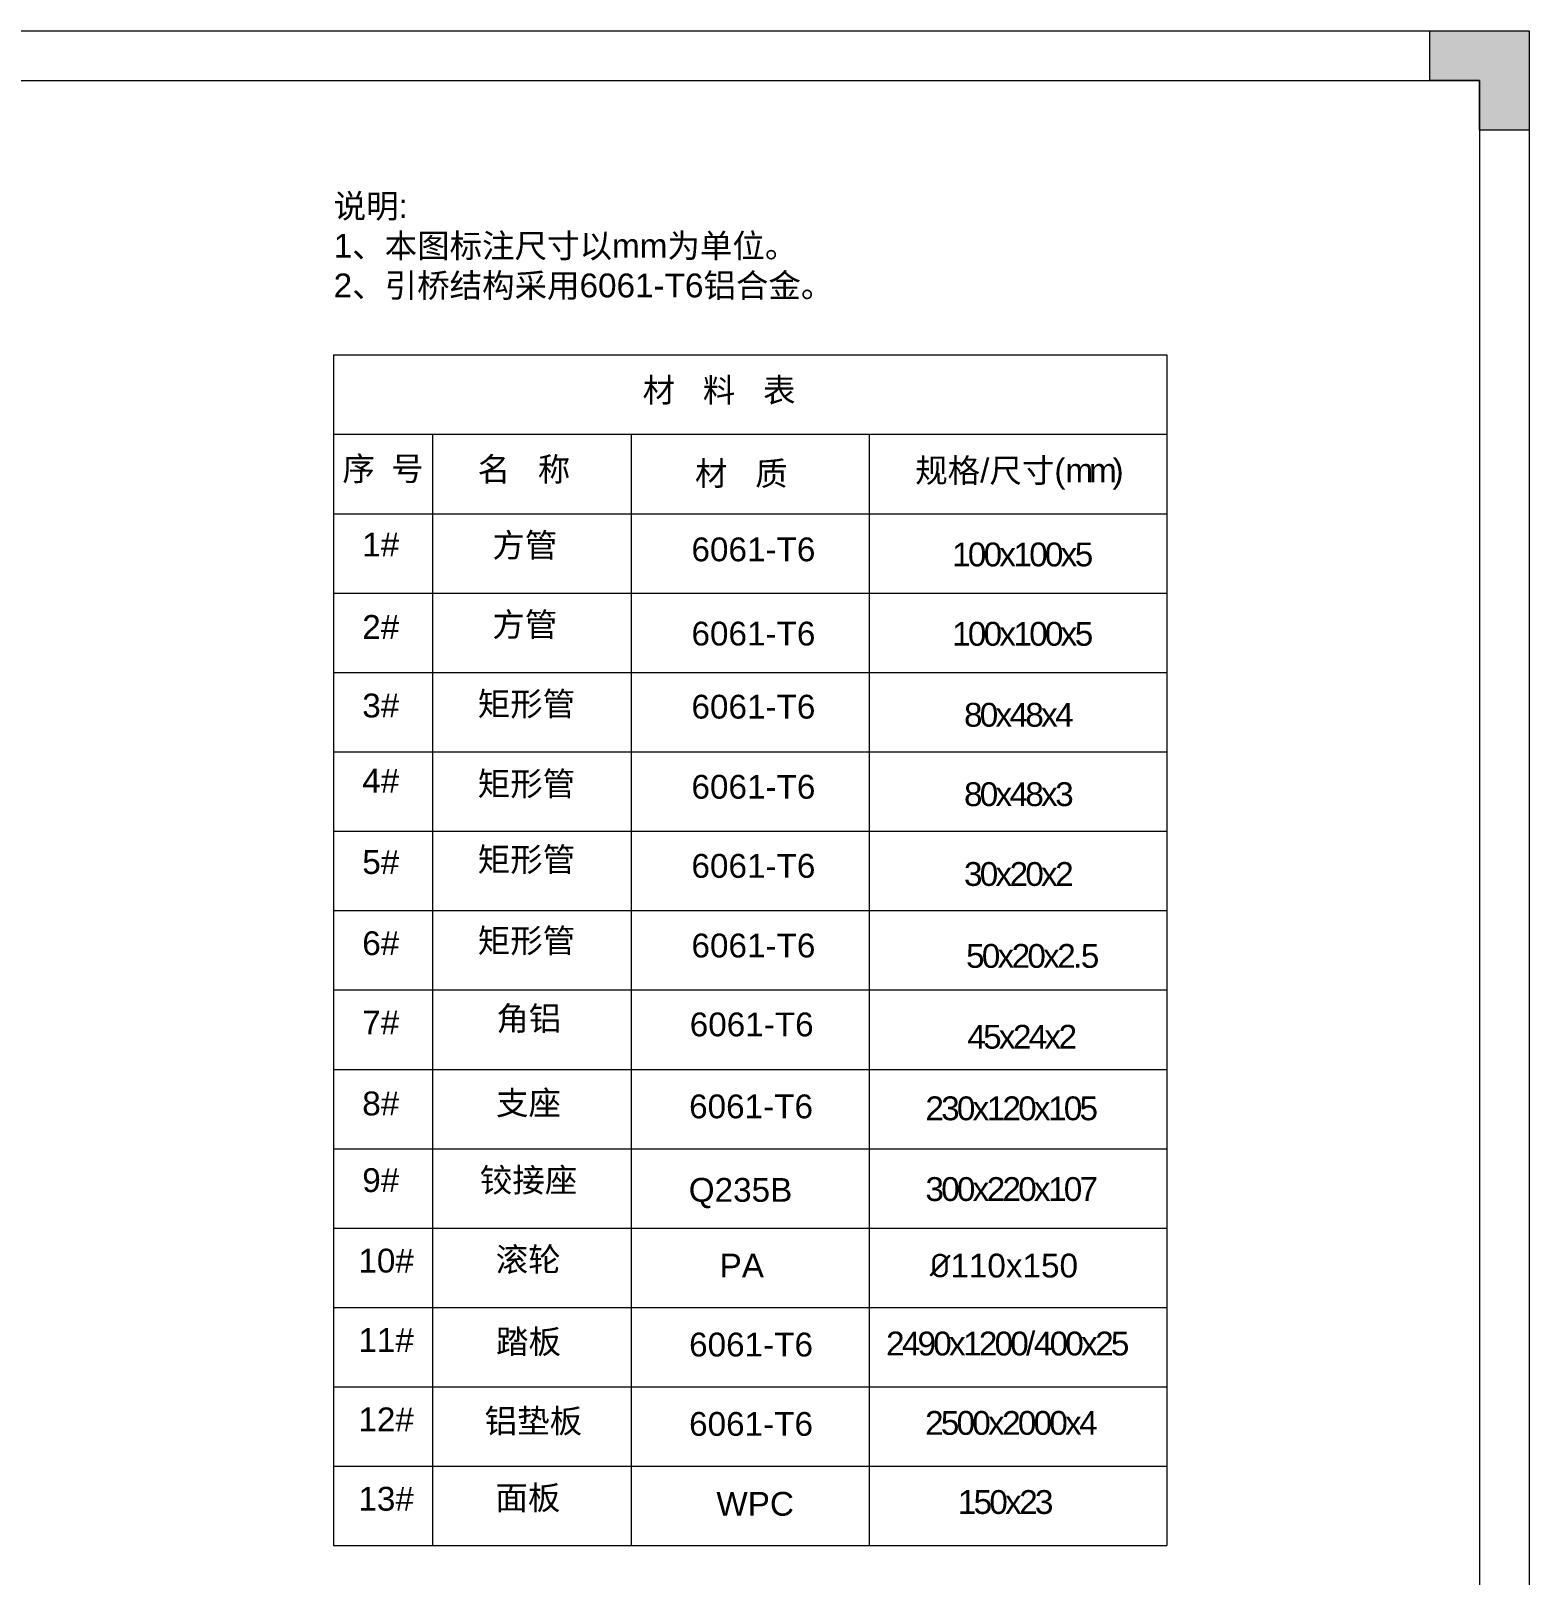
# Model space of a CAD drawing. Header units: millimetres. Extents: x 136606 to 1229059, y 82794 to 127566.
# Drawn here: x 852348 to 859898, y 119249 to 127031 of the extents above; entities that cross this region are included whole.
import ezdxf

# ---------------------------------------------------------------- set-up
doc = ezdxf.new("R2010")
doc.units = ezdxf.units.MM
doc.layers.add('图框', color=7, linetype='Continuous', lineweight=13)
doc.layers.add('文本', color=3, linetype='Continuous', lineweight=13)
doc.styles.add('Arial', font='arial.ttf')

# ---------------------------------------------------------------- blocks, each defined once
blk = doc.blocks.new('GW-TK')
at = {"layer": '图框', "linetype": 'Continuous', "lineweight": 0}
h = blk.add_hatch(color=256, dxfattribs=at)
h.dxf.hatch_style = 1
h.paths.add_polyline_path([(927593.55, 464715.01), (927593.55, 464710.01), (927598.55, 464710.01), (927598.55, 464705.01), (927603.55, 464705.01), (927603.55, 464715.01)])
at = {"layer": '图框'}
for points in [[(927183.55, 464715.01), (927603.55, 464715.01), (927603.55, 464418.01), (927183.55, 464418.01)], [(927188.55, 464710.01), (927598.55, 464710.01), (927598.55, 464423.01), (927188.55, 464423.01)]]:
    blk.add_lwpolyline(points, close=True, dxfattribs=at)
at = {"layer": '图框', "linetype": 'Continuous', "lineweight": 0}
blk.add_lwpolyline([(927598.55, 464705.01), (927598.55, 464710.01), (927593.55, 464710.01), (927593.55, 464715.01), (927603.55, 464715.01), (927603.55, 464705.01)], close=True, dxfattribs=at)

msp = doc.modelspace()

# ---------------------------------------------------------------- linework, layer by layer
at = {"layer": '文本'}
for p, q in [((853872.408, 125397.6651), (853872.408, 119397.6897)), ((853872.408, 125397.6651), (858072.4547, 125397.6651)), ((858072.4547, 125397.6651), (858072.4547, 119397.6897)), ((853872.408, 124997.6897), (858072.4547, 124997.6897)), ((854372.4041, 124997.6897), (854372.4041, 119397.6897)), ((855372.4379, 124997.6897), (855372.4379, 119397.6897)), ((856572.4108, 124997.6897), (856572.4108, 119397.6897)), ((853872.408, 124597.6897), (858072.4547, 124597.6897)), ((853872.408, 124197.6897), (858072.4547, 124197.6897)), ((853872.408, 123797.6897), (858072.4547, 123797.6897)), ((853872.408, 123397.6897), (858072.4547, 123397.6897)), ((853872.408, 122997.6897), (858072.4547, 122997.6897)), ((853872.408, 122597.6897), (858072.4547, 122597.6897)), ((853872.408, 122197.6897), (858072.4547, 122197.6897)), ((853872.408, 121797.6897), (858072.4547, 121797.6897)), ((853872.408, 121397.6897), (858072.4547, 121397.6897)), ((853872.408, 120997.6897), (858072.4547, 120997.6897)), ((853872.408, 120597.6897), (858072.4547, 120597.6897)), ((853872.408, 120197.6897), (858072.4547, 120197.6897)), ((853872.408, 119797.6897), (858072.4547, 119797.6897)), ((853872.408, 119397.6897), (858072.4547, 119397.6897))]:
    msp.add_line(p, q, dxfattribs=at)

# ---------------------------------------------------------------- texts
at = {"layer": '文本', "insert": (853873.9782, 126207.9086), "char_height": 120, "attachment_point": 1, "style": 'Arial'}
msp.add_mtext_dynamic_manual_height_columns('{\\fSimSun|b0|i0|c134|p2;说明}:\\P1{\\fSimSun|b0|i0|c134|p2;、本图标注尺寸以}mm{\\fSimSun|b0|i0|c134|p2;为单位。\\P}2{\\fSimSun|b0|i0|c134|p2;、引桥结构采用}6061-T6{\\fSimSun|b0|i0|c134|p2;铝合金。}', width=3086.818273, gutter_width=12.5, heights=[0], dxfattribs=at)
at = {"layer": '文本', "char_height": 120, "attachment_point": 1, "style": 'Arial'}
for s, insert in [('材   料   表', (855430.7564, 125280.2712)), ('{\\fSimSun|b0|i0|c134|p2;序 号}', (853918.2988, 124884.6144)), ('名   称', (854599.2572, 124881.4504)), ('规格/尺寸({\\T0.85;mm})', (856804.3693, 124875.6345, 0.0008)), ('材   质', (855694.6785, 124860.2374)), ('1#', (854018.1392, 124502.1727)), ('方管', (854673.4335, 124499.0087)), ('6061-T6', (855676.9973, 124477.7957)), ('方管', (854673.4335, 124099.0087)), ('2#', (854018.1392, 124087.0993)), ('6061-T6', (855676.9973, 124053.5527)), ('3#', (854018.1392, 123691.082)), ('矩形管', (854599.8525, 123699.0087)), ('6061-T6', (855676.9973, 123685.1593)), ('4#', (854018.1392, 123312.322)), ('矩形管', (854599.8525, 123296.9796)), ('6061-T6', (855676.9973, 123281.5038)), ('5#', (854018.1392, 122902.3709)), ('矩形管', (854599.8525, 122915.1223)), ('6061-T6', (855676.9973, 122883.1684)), ('6#', (854018.1392, 122493.3236)), ('矩形管', (854599.8525, 122506.075)), ('6061-T6', (855676.9973, 122481.7589)), ('7#', (854018.1392, 122093.7955)), ('角铝', (854693.7498, 122114.2641)), ('6061-T6', (855668.219, 122084.1169)), ('支座', (854692.1628, 121688.6972)), ('8#', (854018.1392, 121685.8983)), ('6061-T6', (855665.0742, 121671.0589)), ('铰接座', (854610.8218, 121299.6625)), ('9#', (854018.1392, 121299.4329)), ('Q235B', (855663.2654, 121250.4355)), ('10#', (853998.4305, 120893.9029)), ('滚轮', (854690.4797, 120899.6625)), ('PA', (855818.851, 120868.9595)), ('{\\fISOCPEUR|b0|i0|c0|p34;%%C}110x150', (856877.7032, 120868.9595)), ('11#', (853998.4305, 120493.9029)), ('踏板', (854692.1628, 120485.8919)), ('6061-T6', (855665.0742, 120471.0589)), ('12#', (853998.4305, 120093.9029)), ('铝垫板', (854634.8923, 120085.8919)), ('6061-T6', (855665.0742, 120071.0589)), ('13#', (853998.4305, 119693.9029)), ('面板', (854689.1781, 119699.308)), ('WPC', (855802.3277, 119668.4388))]:
    msp.add_mtext(s, dxfattribs=dict(at, insert=insert))
at = {"layer": '文本', "char_height": 120, "attachment_point": 1, "style": 'Arial', "bg_fill": 2}
for s, insert, width in [('{\\T0.85;100x100x5}', (856990.54, 124452.3122), 539.590723), ('{\\T0.85;80x48x4}', (857050.3867, 123644.3927), 387.3397), ('{\\T0.85;80x48x3}', (857050.3867, 123244.3927), 387.3397), ('{\\T0.85;50x20x2.5}', (857060.7428, 122429.3402), 386.521146)]:
    msp.add_mtext(s, dxfattribs=dict(at, insert=insert, width=width))
for s, insert in [('{\\T0.85;100x100x5}', (856990.54, 124052.3122)), ('{\\T0.85;30x20x2}', (857050.3867, 122842.1118)), ('{\\T0.85;45x24x2}', (857067.3872, 122021.8865)), ('{\\T0.85;230x120x105}', (856855.9567, 121661.3333)), ('{\\T0.85;300x220x107}', (856855.9567, 121254.4992)), ('{\\T0.85;150x23}', (857019.4597, 119677.4302))]:
    msp.add_mtext(s, dxfattribs=dict(at, insert=insert))

# ---------------------------------------------------------------- next in the draw order: texts
at = {"layer": '文本', "insert": (856657.6083, 120476.1179), "char_height": 120, "attachment_point": 1, "style": 'Arial', "bg_fill": 2}
msp.add_mtext('{\\T0.85;2490x1200/400x25}', dxfattribs=at)

# ---------------------------------------------------------------- next in the draw order: block references
at = {"layer": '文本', "xscale": 50, "yscale": 50, "zscale": 50}
msp.add_blockref('GW-TK', (-45520279.552, -23108720.093), dxfattribs=at)

# ---------------------------------------------------------------- next in the draw order: texts
at = {"layer": '文本', "insert": (856854.274, 120076.1179), "char_height": 120, "attachment_point": 1, "style": 'Arial', "bg_fill": 2}
msp.add_mtext('{\\T0.85;2500x2000x4}', dxfattribs=at)

doc.saveas('drawing.dxf')
